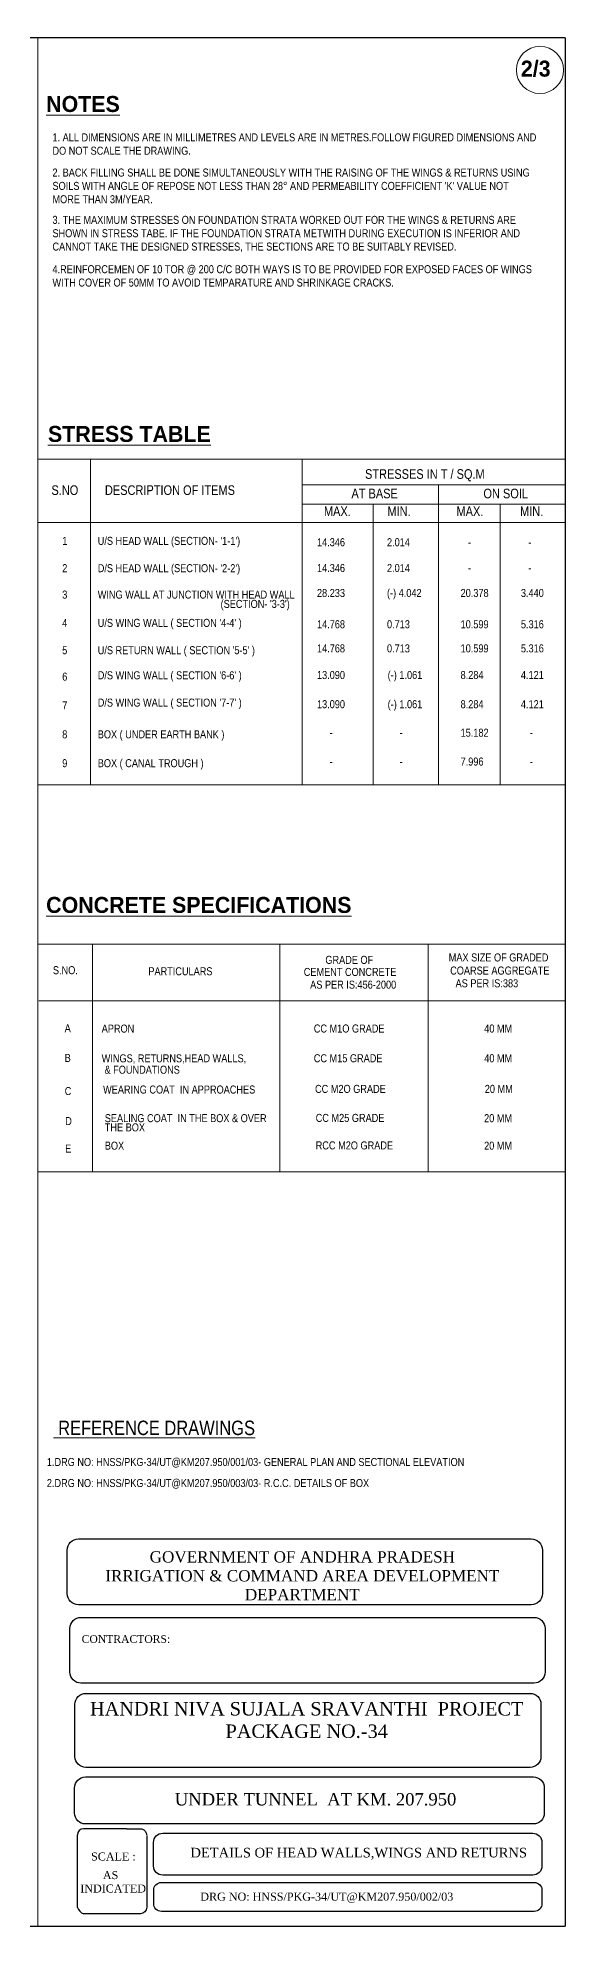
# Model space of a CAD drawing. Header units: millimetres. Extents: x 80 to 7279, y -662 to 1358.
# Drawn here: x 6271 to 6436, y 59 to 649 of the extents above; entities that cross this region are included whole.
import ezdxf

# ---------------------------------------------------------------- set-up
doc = ezdxf.new("R2010")
doc.units = ezdxf.units.MM
for name, color, linetype in [('MAIN', 7, 'Continuous'), ('SHEET', 3, 'Continuous'), ('STEEL', 5, 'Continuous'), ('TEXT_GENERAL', 4, 'Continuous')]:
    doc.layers.add(name, color=color, linetype=linetype)
doc.styles.add('ARIAL NARROW', font='ARIALN.TTF')
doc.styles.add('CITYBLUEPR', font='cityb___.ttf')
doc.styles.get("Standard").update_dxf_attribs({"font": 'times.ttf', "height": 2.5})

msp = doc.modelspace()

# ---------------------------------------------------------------- linework, layer by layer
for p, q in [((6436.087, 649.243), (5546.087, 649.243)), ((6436.087, 649.243), (6436.087, 59.243)), ((6305.2, 87.548), (6305.2, 65.139)), ((5546.087, 59.243), (6436.087, 59.243))]:
    msp.add_line(p, q)
at = {"color": 7}
for p, q in [((6298.916, 89.689), (6285.476, 89.689)), ((6283.544, 65.078), (6283.544, 87.757)), ((6303.358, 63.114), (6285.476, 63.114))]:
    msp.add_line(p, q, dxfattribs=at)
for points in [[(6283.837, 180.249), (6425.474, 180.249, -0.4142136), (6428.939, 176.785), (6428.939, 163.161, -0.4142136), (6425.474, 159.697), (6283.837, 159.697, -0.4142136), (6280.373, 163.161), (6280.373, 176.785, -0.4142136)], [(6284.658, 155.729), (6426.295, 155.729, -0.4142136), (6429.759, 152.265), (6429.759, 138.641, -0.4142136), (6426.295, 135.177), (6284.658, 135.177, -0.4142136), (6281.194, 138.641), (6281.194, 152.265, -0.4142136)], [(6286.17, 131.969), (6425.065, 131.969, -0.4142136), (6428.462, 128.572), (6428.462, 112.235, -0.4142136), (6425.065, 108.838), (6286.17, 108.838, -0.4142136), (6282.773, 112.235), (6282.773, 128.572, -0.4142136)], [(6286.06, 105.913), (6426.112, 105.913, -0.4142136), (6429.538, 102.487), (6429.538, 94.609, -0.4142136), (6426.112, 91.184), (6286.06, 91.184, -0.4142136), (6282.635, 94.609), (6282.635, 102.487, -0.4142136)], [(6310.202, 88.283), (6425.948, 88.283, -0.4142136), (6428.779, 85.452), (6428.779, 78.04, -0.4142136), (6425.948, 75.209), (6310.202, 75.209, -0.4142136), (6307.372, 78.04), (6307.372, 85.452, -0.4142136)], [(6309.791, 72.924), (6426.386, 72.924, -0.4142136), (6428.792, 70.518), (6428.792, 66.285, -0.4142136), (6426.386, 63.879), (6309.791, 63.879, -0.4142136), (6307.385, 66.285), (6307.385, 70.518, -0.4142136)]]:
    msp.add_lwpolyline(points, format="xyb", close=True)
for points in [[(6298.916, 89.689), (6303.2, 89.689, -0.4142136), (6305.132, 87.757)], [(6305.199, 65.154, -0.3681401), (6303.302, 63.107)]]:
    msp.add_lwpolyline(points, format="xyb", dxfattribs=at)
for centre, radius, start, end in [((6285.476, 87.757), 1.932, 90, 180), ((6286.686, 66.287), 3.367, 200.315741, 249.766295)]:
    msp.add_arc(centre, radius, start, end, dxfattribs=at)
at = {"layer": 'MAIN', "color": 0, "linetype": 'Continuous', "lineweight": 9}
for p, q in [((6271.19, 517.559), (6271.19, 415.846)), ((6287.593, 517.559), (6287.593, 415.846)), ((6353.775, 517.559), (6353.775, 415.846)), ((6436.087, 517.559), (6436.087, 415.846)), ((6396.408, 509.62), (6396.408, 415.846)), ((6376.044, 503.534), (6376.044, 415.846)), ((6415.712, 503.534), (6415.712, 415.846))]:
    msp.add_line(p, q, dxfattribs=at)
at = {"layer": 'MAIN', "color": 0, "lineweight": 9}
for p, q in [((6271.19, 517.559), (6436.087, 517.559)), ((6353.775, 509.62), (6436.087, 509.62)), ((6353.775, 503.534), (6436.087, 503.534)), ((6271.19, 497.768), (6436.087, 497.768)), ((6271.19, 415.846), (6436.087, 415.846))]:
    msp.add_line(p, q, dxfattribs=at)
at = {"layer": 'STEEL', "color": 0, "lineweight": 9}
msp.add_circle((6428.172, 639.197), 7.372, dxfattribs=at)
at = {"layer": 'TEXT_GENERAL', "color": 0, "lineweight": 9}
for p, q in [((6271.19, 59.243), (6271.19, 649.243)), ((6288.25, 366.11), (6288.227, 294.977)), ((6346.874, 366.11), (6346.852, 294.977)), ((6393.269, 366.11), (6393.247, 294.934)), ((6271.488, 348.355), (6436.087, 348.355))]:
    msp.add_line(p, q, dxfattribs=at)
msp.add_lwpolyline([(6271.19, 294.934), (6436.065, 294.934), (6436.087, 366.11), (6271.212, 366.11)], close=True, dxfattribs=at)

# ---------------------------------------------------------------- texts
for s, height, p in [('UNDER TUNNEL  AT KM. 207.950', 3.85, (6313.991, 96.977)), ('INDICATED', 2.5, (6284.432, 69.779)), ('AS ', 2.5, (6291.503, 73.972)), ('DRG NO: HNSS/PKG-34/UT@KM207.950/002/03', 2.5, (6321.965, 67.24))]:
    msp.add_text(s, height=height).set_placement(p)
for s, insert, char_height, width, attachment_point in [('HANDRI NIVA SUJALA SRAVANTHI  PROJECT\\PPACKAGE NO.-34', (6355.233, 129.279), 4.2, 151.5, 2), ('SCALE :', (6287.812, 82.275), 2.5, 25.272, 1)]:
    msp.add_mtext(s, dxfattribs=dict(insert=insert, char_height=char_height, width=width, attachment_point=attachment_point))
at = {"layer": 'MAIN', "color": 0, "lineweight": 9, "style": 'ARIAL NARROW'}
for s, height, p in [('       STRESSES IN T / SQ.M', 3, (6366.783, 511.447)), ('S.NO', 3, (6275.411, 506.419)), ('DESCRIPTION OF ITEMS', 3, (6292.141, 506.419)), ('         AT BASE                            ON SOIL', 3, (6360.624, 505.361)), ('MAX.            MIN.               MAX.            MIN.', 3, (6360.624, 499.804)), ('1', 2.5, (6278.787, 490.817)), ("U/S HEAD WALL (SECTION- '1-1')", 2.5, (6289.899, 490.817)), ('14.346', 2.5, (6358.451, 490.392)), ('2.014', 2.5, (6380.34, 490.392)), ('-', 2.5, (6405.681, 490.392)), ('-', 2.5, (6424.539, 490.392)), ('2', 2.5, (6278.787, 482.283)), ("D/S HEAD WALL (SECTION- '2-2')", 2.5, (6289.899, 482.283)), ('14.346', 2.5, (6358.451, 482.325)), ('2.014', 2.5, (6380.34, 482.325)), ('-', 2.5, (6405.681, 482.325)), ('-', 2.5, (6424.539, 482.325)), ('3', 2.5, (6278.787, 474.029)), ('WING WALL AT JUNCTION WITH HEAD WALL', 2.5, (6289.899, 474.029)), ("(SECTION- '3-3')", 2.5, (6328.314, 471.119)), ('28.233', 2.5, (6358.451, 474.539)), ('(-) 4.042', 2.5, (6380.34, 474.539)), ('20.378', 2.5, (6403.357, 474.539)), ('3.440', 2.5, (6422.215, 474.539)), ('4', 2.5, (6278.787, 465.185)), ("U/S WING WALL ( SECTION '4-4' )", 2.5, (6289.899, 465.185)), ('14.768', 2.5, (6358.451, 464.759)), ('0.713', 2.5, (6380.34, 464.759)), ('10.599', 2.5, (6403.357, 464.759)), ('5.316', 2.5, (6422.215, 464.759)), ('5', 2.5, (6278.787, 456.65)), ("U/S RETURN WALL ( SECTION '5-5' )", 2.5, (6289.899, 456.65)), ('14.768', 2.5, (6358.451, 457.227)), ('0.713', 2.5, (6380.34, 457.227)), ('10.599', 2.5, (6403.357, 457.227)), ('5.316', 2.5, (6422.215, 457.227)), ('6', 2.5, (6278.787, 448.397)), ("D/S WING WALL ( SECTION '6-6' )", 2.5, (6289.899, 448.815)), ('13.090', 2.5, (6358.451, 448.906)), ('(-) 1.061', 2.5, (6380.558, 448.906)), ('8.284', 2.5, (6403.357, 448.906)), ('4.121', 2.5, (6422.215, 448.906)), ("D/S WING WALL ( SECTION '7-7' )", 2.5, (6289.899, 440.28)), ('7', 2.5, (6278.787, 439.383)), ('13.090', 2.5, (6358.451, 439.789)), ('(-) 1.061', 2.5, (6380.558, 439.789)), ('8.284', 2.5, (6403.357, 439.789)), ('4.121', 2.5, (6422.215, 439.789)), ('8', 2.5, (6278.787, 430.37)), ('BOX ( UNDER EARTH BANK )', 2.5, (6289.899, 430.37)), ('-', 2.5, (6362.401, 430.879)), ('-', 2.5, (6384.291, 430.879)), ('15.182', 2.5, (6403.357, 430.879)), ('-', 2.5, (6425.004, 430.879)), ('9', 2.5, (6278.787, 421.356)), ('BOX ( CANAL TROUGH )', 2.5, (6289.899, 421.356)), ('-', 2.5, (6362.401, 421.865)), ('-', 2.5, (6384.291, 421.865)), ('7.996', 2.5, (6403.357, 421.865)), ('-', 2.5, (6425.004, 421.865))]:
    msp.add_text(s, height=height, dxfattribs=at).set_placement(p)
at = {"layer": 'MAIN', "color": 0, "lineweight": 5, "style": 'ARIAL NARROW'}
for s, height, p in [('%%U REFERENCE DRAWINGS', 4.5, (6276.091, 212.693)), ('1.DRG NO: HNSS/PKG-34/UT@KM207.950/001/03- GENERAL PLAN AND SECTIONAL ELEVATION', 2.5, (6273.978, 203.03)), ('2.DRG NO: HNSS/PKG-34/UT@KM207.950/003/03- R.C.C. DETAILS OF BOX', 2.5, (6273.978, 196.455))]:
    msp.add_text(s, height=height, dxfattribs=at).set_placement(p)
at = {"layer": 'SHEET', "color": 7}
for s, insert, char_height, width, attachment_point in [('GOVERNMENT OF ANDHRA PRADESH\\PIRRIGATION & COMMAND AREA DEVELOPMENT DEPARTMENT', (6353.867, 168.737), 3.53871, 136.01294, 5), ('CONTRACTORS:', (6284.871, 148.95), 2.40632, 35.82521, 4), ('\\pt108.285;DETAILS OF HEAD WALLS,WINGS AND RETURNS ', (6318.875, 83.741), 3.0079, 114.35931, 1)]:
    msp.add_mtext(s, dxfattribs=dict(at, insert=insert, char_height=char_height, width=width, attachment_point=attachment_point))
at = {"layer": 'TEXT_GENERAL', "color": 0, "lineweight": 9}
for s, height, style, p in [('2/3', 5, 'CITYBLUEPR', (6422.199, 637.111)), ('%%UNOTES', 5, 'CITYBLUEPR', (6273.761, 626.056)), ('%%USTRESS TABLE', 5, 'CITYBLUEPR', (6274.334, 522.975)), ('%%UCONCRETE SPECIFICATIONS', 5, 'CITYBLUEPR', (6273.761, 375.822)), ('GRADE OF ', 2.5, 'ARIAL NARROW', (6361.073, 359.907)), ('MAX SIZE OF GRADED ', 2.5, 'ARIAL NARROW', (6399.644, 360.669)), ('S.NO.', 2.5, 'ARIAL NARROW', (6275.883, 356.685)), ('PARTICULARS', 2.5, 'ARIAL NARROW', (6305.729, 356.347)), ('CEMENT CONCRETE', 2.5, 'ARIAL NARROW', (6354.321, 356.138)), (' AS PER IS:456-2000', 2.5, 'ARIAL NARROW', (6355.524, 352.167)), ('COARSE AGGREGATE ', 2.5, 'ARIAL NARROW', (6400.103, 356.568)), (' AS PER IS:383', 2.5, 'ARIAL NARROW', (6400.99, 352.593)), ('A', 2.5, 'ARIAL NARROW', (6279.553, 338.567)), ('APRON', 2.5, 'ARIAL NARROW', (6291.131, 338.432)), ('CC M1O GRADE ', 2.5, 'ARIAL NARROW', (6357.456, 338.458)), ('40 MM', 2.5, 'ARIAL NARROW', (6410.75, 338.458)), ('B', 2.5, 'ARIAL NARROW', (6279.553, 329.277)), ('WINGS, RETURNS,HEAD WALLS, ', 2.5, 'ARIAL NARROW', (6291.131, 329.143)), ('CC M15 GRADE ', 2.5, 'ARIAL NARROW', (6357.456, 329.169)), ('40 MM', 2.5, 'ARIAL NARROW', (6410.75, 329.169)), (' & FOUNDATIONS', 2.5, 'ARIAL NARROW', (6291.225, 325.588)), ('C', 2.5, 'ARIAL NARROW', (6279.574, 318.923)), ('WEARING COAT  IN APPROACHES', 2.5, 'ARIAL NARROW', (6291.571, 319.394)), ('CC M2O GRADE ', 2.5, 'ARIAL NARROW', (6357.843, 319.592)), ('20 MM', 2.5, 'ARIAL NARROW', (6410.924, 319.592)), ('SEALING COAT  IN THE BOX & OVER ', 2.5, 'ARIAL NARROW', (6292.097, 310.453)), ('CC M25 GRADE ', 2.5, 'ARIAL NARROW', (6358.056, 310.531)), ('20 MM', 2.5, 'ARIAL NARROW', (6410.711, 310.446)), ('D', 2.5, 'ARIAL NARROW', (6279.728, 309.539)), ('THE BOX', 2.5, 'ARIAL NARROW', (6292.097, 307.575)), ('E', 2.5, 'ARIAL NARROW', (6279.728, 300.948)), ('BOX', 2.5, 'ARIAL NARROW', (6292.097, 301.863)), ('RCC M2O GRADE ', 2.5, 'ARIAL NARROW', (6358.056, 301.941)), ('20 MM', 2.5, 'ARIAL NARROW', (6410.711, 301.855))]:
    msp.add_text(s, height=height, dxfattribs=dict(at, style=style)).set_placement(p)
at = {"layer": 'TEXT_GENERAL', "color": 0, "lineweight": 9, "char_height": 2.5, "attachment_point": 1, "style": 'ARIAL NARROW'}
for s, insert, width in [('1. ALL DIMENSIONS ARE IN MILLIMETRES AND LEVELS ARE IN METRES.FOLLOW FIGURED DIMENSIONS AND \\PDO NOT SCALE THE DRAWING.', (6275.733, 619.374), 200), ("2. BACK FILLING SHALL BE DONE SIMULTANEOUSLY WITH THE RAISING OF THE WINGS & RETURNS USING SOILS WITH ANGLE OF REPOSE NOT LESS THAN 28° AND PERMEABILITY COEFFICIENT 'K' VALUE NOT MORE THAN 3M/YEAR.", (6275.733, 608.38), 150), ('3. THE MAXIMUM STRESSES ON FOUNDATION STRATA WORKED OUT FOR THE WINGS & RETURNS ARE SHOWN IN STRESS TABE. IF THE FOUNDATION STRATA METWITH DURING EXECUTION IS INFERIOR AND CANNOT TAKE THE DESIGNED STRESSES, THE SECTIONS ARE TO BE SUITABLY REVISED.', (6275.733, 593.595), 155), ('4.REINFORCEMEN OF 10 TOR @ 200 C/C BOTH WAYS IS TO BE PROVIDED FOR EXPOSED FACES OF WINGS WITH COVER OF 50MM TO AVOID TEMPARATURE AND SHRINKAGE CRACKS.', (6275.733, 578.184), 155)]:
    msp.add_mtext(s, dxfattribs=dict(at, insert=insert, width=width))

doc.saveas('drawing.dxf')
